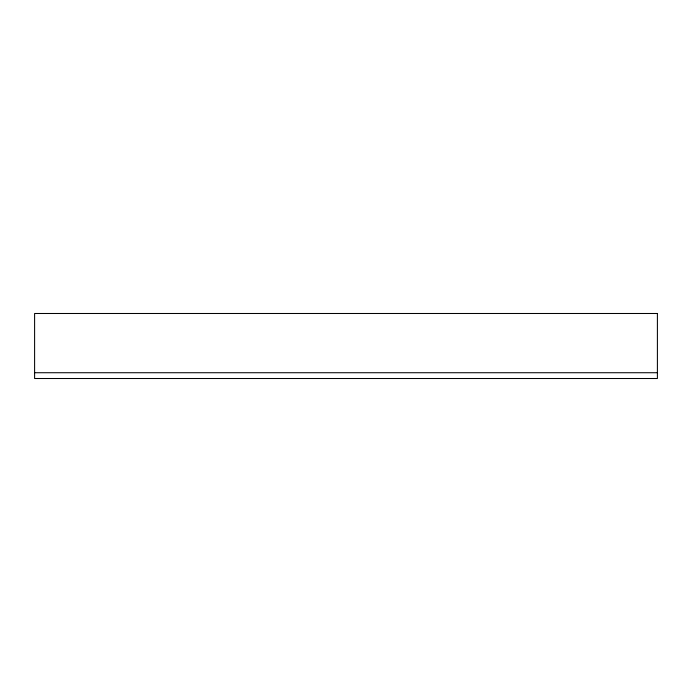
<?xml version="1.0" encoding="UTF-8"?>
<svg xmlns="http://www.w3.org/2000/svg" width="692" height="692" viewBox="0 0 692 692"><rect width="100%" height="100%" fill="white"/><g stroke="black" fill="none" stroke-linecap="round" stroke-linejoin="round"><path stroke-width="1.04" d="M34.6 372.728L657.4 372.728M657.4 313.493L34.6 313.493L34.6 378.507L657.4 378.507L657.4 313.493"/></g></svg>
